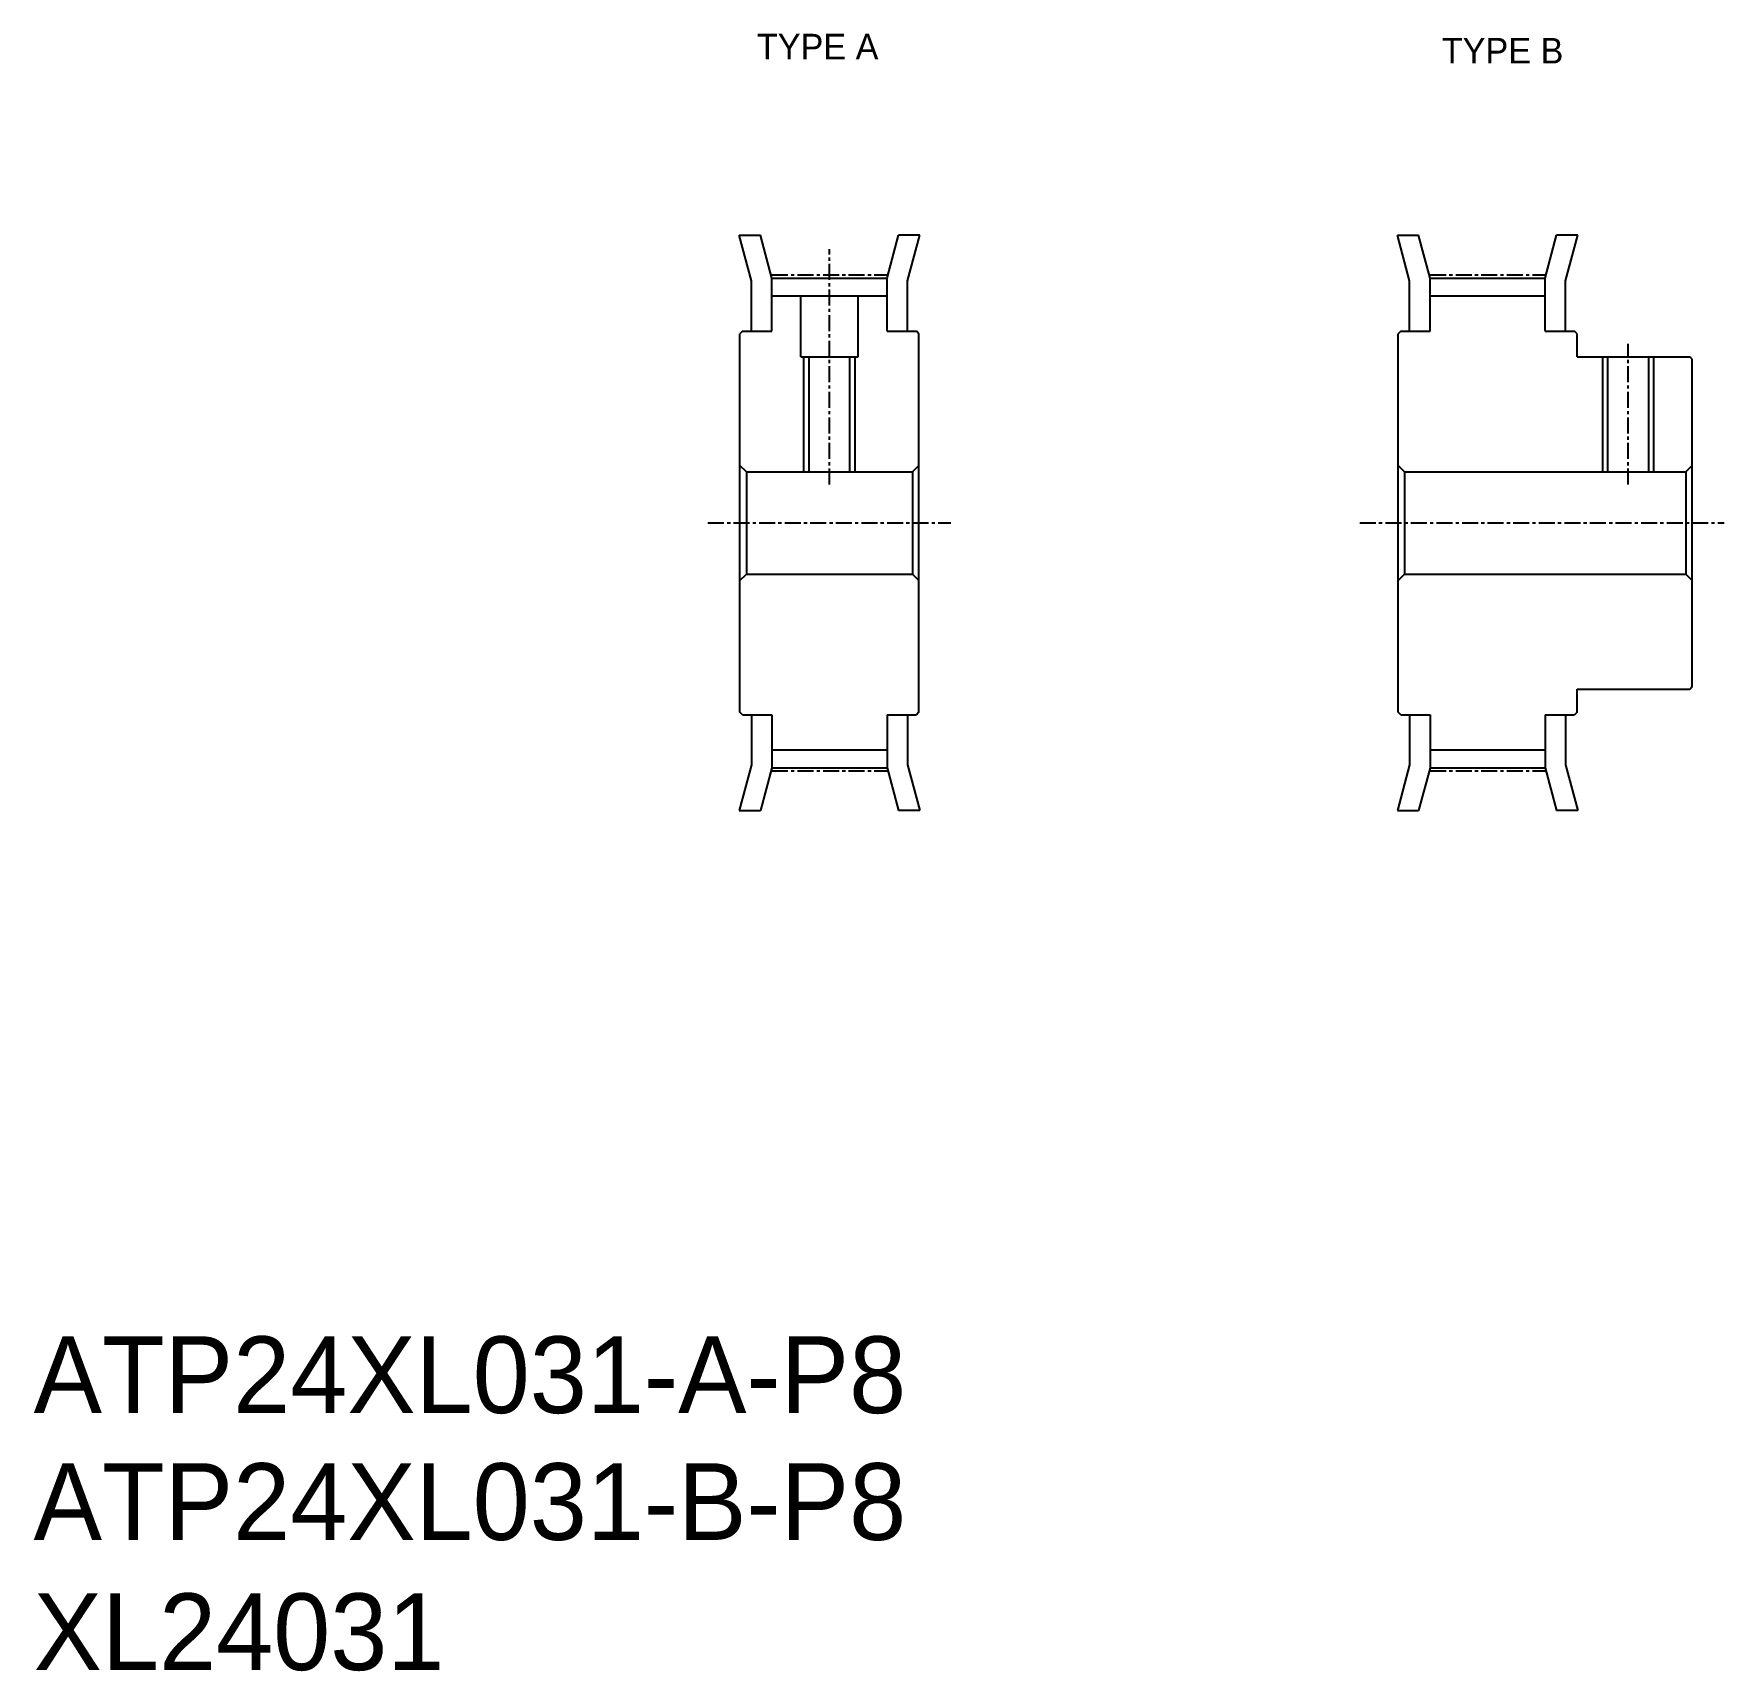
# Model space of a CAD drawing. Extents: x -286 to -154, y -61 to 67.
import ezdxf

# ---------------------------------------------------------------- set-up
doc = ezdxf.new("R2010")
doc.units = 0
doc.linetypes.add('CENTER', pattern=[2, 1.25, -0.25, 0.25, -0.25])
doc.layers.get('0').update_dxf_attribs({"linetype": 'CONTINUOUS'})
doc.layers.add('CENTER', color=1, linetype='CENTER')

msp = doc.modelspace()

# ---------------------------------------------------------------- linework, layer by layer
for p, q in [((-229.85, 47.85), (-230.8, 51.41)), ((-230.8, 51.41), (-229.14, 51.41)), ((-228.25, 48.06), (-229.14, 51.41)), ((-219.25, 48.06), (-218.35, 51.41)), ((-216.69, 51.41), (-218.35, 51.41)), ((-217.65, 47.85), (-216.69, 51.41)), ((-178.38, 47.85), (-179.34, 51.41)), ((-179.34, 51.41), (-177.68, 51.41)), ((-176.78, 48.06), (-177.68, 51.41)), ((-167.78, 48.06), (-166.89, 51.41)), ((-165.23, 51.41), (-166.89, 51.41)), ((-166.18, 47.85), (-165.23, 51.41)), ((-229.85, 43.91), (-229.85, 47.85)), ((-228.25, 48.06), (-219.25, 48.06)), ((-228.25, 43.91), (-228.25, 48.06)), ((-219.25, 43.91), (-219.25, 48.06)), ((-217.65, 43.91), (-217.65, 47.85)), ((-178.38, 43.91), (-178.38, 47.85)), ((-176.78, 48.06), (-167.78, 48.06)), ((-176.78, 43.91), (-176.78, 48.06)), ((-167.78, 43.91), (-167.78, 48.06)), ((-166.18, 43.91), (-166.18, 47.85)), ((-228.25, 46.66), (-219.25, 46.66)), ((-226, 41.91), (-226, 46.66)), ((-221.5, 41.91), (-221.5, 46.66)), ((-176.78, 46.66), (-167.78, 46.66)), ((-230.55, 43.91), (-230.75, 43.71)), ((-230.75, 14.11), (-230.75, 43.71)), ((-230.55, 43.91), (-228.25, 43.91)), ((-219.25, 43.91), (-216.95, 43.91)), ((-216.75, 43.71), (-216.95, 43.91)), ((-216.75, 14.11), (-216.75, 43.71)), ((-179.08, 43.91), (-179.28, 43.71)), ((-179.28, 14.11), (-179.28, 43.71)), ((-179.08, 43.91), (-176.78, 43.91)), ((-167.78, 43.91), (-165.48, 43.91)), ((-165.28, 43.71), (-165.48, 43.91)), ((-165.28, 41.91), (-165.28, 43.71)), ((-226, 41.91), (-221.5, 41.91)), ((-225.35, 32.91), (-225.35, 41.91)), ((-222.15, 32.91), (-222.15, 41.91)), ((-165.28, 41.91), (-156.48, 41.91)), ((-162.88, 32.91), (-162.88, 41.91)), ((-159.68, 32.91), (-159.68, 41.91)), ((-156.28, 41.71), (-156.48, 41.91)), ((-156.28, 16.11), (-156.28, 41.71)), ((-230.25, 32.91), (-230.75, 33.41)), ((-217.25, 32.91), (-216.75, 33.41)), ((-178.78, 32.91), (-179.28, 33.41)), ((-156.78, 32.91), (-156.28, 33.41)), ((-230.25, 32.91), (-230.25, 24.91)), ((-230.25, 32.91), (-217.25, 32.91)), ((-217.25, 32.91), (-217.25, 24.91)), ((-178.78, 32.91), (-178.78, 24.91)), ((-178.78, 32.91), (-156.78, 32.91)), ((-156.78, 32.91), (-156.78, 24.91)), ((-230.75, 24.41), (-230.25, 24.91)), ((-230.25, 24.91), (-217.25, 24.91)), ((-216.75, 24.41), (-217.25, 24.91)), ((-179.28, 24.41), (-178.78, 24.91)), ((-178.78, 24.91), (-156.78, 24.91)), ((-156.28, 24.41), (-156.78, 24.91)), ((-165.28, 15.91), (-156.48, 15.91)), ((-165.28, 14.11), (-165.28, 15.91)), ((-156.48, 15.91), (-156.28, 16.11)), ((-230.55, 13.91), (-230.75, 14.11)), ((-230.55, 13.91), (-228.25, 13.91)), ((-229.85, 13.91), (-229.85, 9.98)), ((-228.25, 13.91), (-228.25, 9.76)), ((-219.25, 13.91), (-219.25, 9.76)), ((-219.25, 13.91), (-216.95, 13.91)), ((-217.65, 13.91), (-217.65, 9.98)), ((-216.75, 14.11), (-216.95, 13.91)), ((-179.08, 13.91), (-179.28, 14.11)), ((-179.08, 13.91), (-176.78, 13.91)), ((-178.38, 13.91), (-178.38, 9.98)), ((-176.78, 13.91), (-176.78, 9.76)), ((-167.78, 13.91), (-167.78, 9.76)), ((-167.78, 13.91), (-165.48, 13.91)), ((-166.18, 13.91), (-166.18, 9.98)), ((-165.28, 14.11), (-165.48, 13.91)), ((-228.25, 11.16), (-219.25, 11.16)), ((-176.78, 11.16), (-167.78, 11.16)), ((-229.85, 9.98), (-230.8, 6.41)), ((-228.25, 9.76), (-229.14, 6.41)), ((-228.25, 9.76), (-219.25, 9.76)), ((-219.25, 9.76), (-218.35, 6.41)), ((-217.65, 9.98), (-216.69, 6.41)), ((-178.38, 9.98), (-179.34, 6.41)), ((-176.78, 9.76), (-177.68, 6.41)), ((-176.78, 9.76), (-167.78, 9.76)), ((-167.78, 9.76), (-166.89, 6.41)), ((-166.18, 9.98), (-165.23, 6.41)), ((-230.8, 6.41), (-229.14, 6.41)), ((-216.69, 6.41), (-218.35, 6.41)), ((-179.34, 6.41), (-177.68, 6.41)), ((-165.23, 6.41), (-166.89, 6.41))]:
    msp.add_line(p, q)
at = {"color": 3}
for p, q in [((-225.75, 32.91), (-225.75, 41.91)), ((-221.75, 32.91), (-221.75, 41.91)), ((-163.28, 32.91), (-163.28, 41.91)), ((-159.28, 32.91), (-159.28, 41.91))]:
    msp.add_line(p, q, dxfattribs=at)
at = {"layer": 'CENTER', "color": 1, "linetype": 'CENTER'}
for p, q in [((-223.75, 31.91), (-223.75, 50.32)), ((-228.25, 48.32), (-219.25, 48.32)), ((-176.78, 48.32), (-167.78, 48.32)), ((-161.28, 31.91), (-161.28, 42.91)), ((-233.25, 28.91), (-214.25, 28.91)), ((-182.28, 28.91), (-153.78, 28.91)), ((-228.25, 9.51), (-219.25, 9.51)), ((-176.78, 9.51), (-167.78, 9.51))]:
    msp.add_line(p, q, dxfattribs=at)

# ---------------------------------------------------------------- texts
for s, p in [('TYPE A', (-229.43, 65.16)), ('TYPE B', (-175.87, 64.84))]:
    msp.add_text(s, height=2).set_placement(p)
at = {"color": 7, "linetype": 'CONTINUOUS'}
for s, p in [('ATP24XL031-A-P8', (-285.99, -40.71)), ('ATP24XL031-B-P8', (-285.99, -50.63)), ('XL24031', (-285.99, -60.81))]:
    msp.add_text(s, height=6, dxfattribs=at).set_placement(p)

doc.saveas('drawing.dxf')
